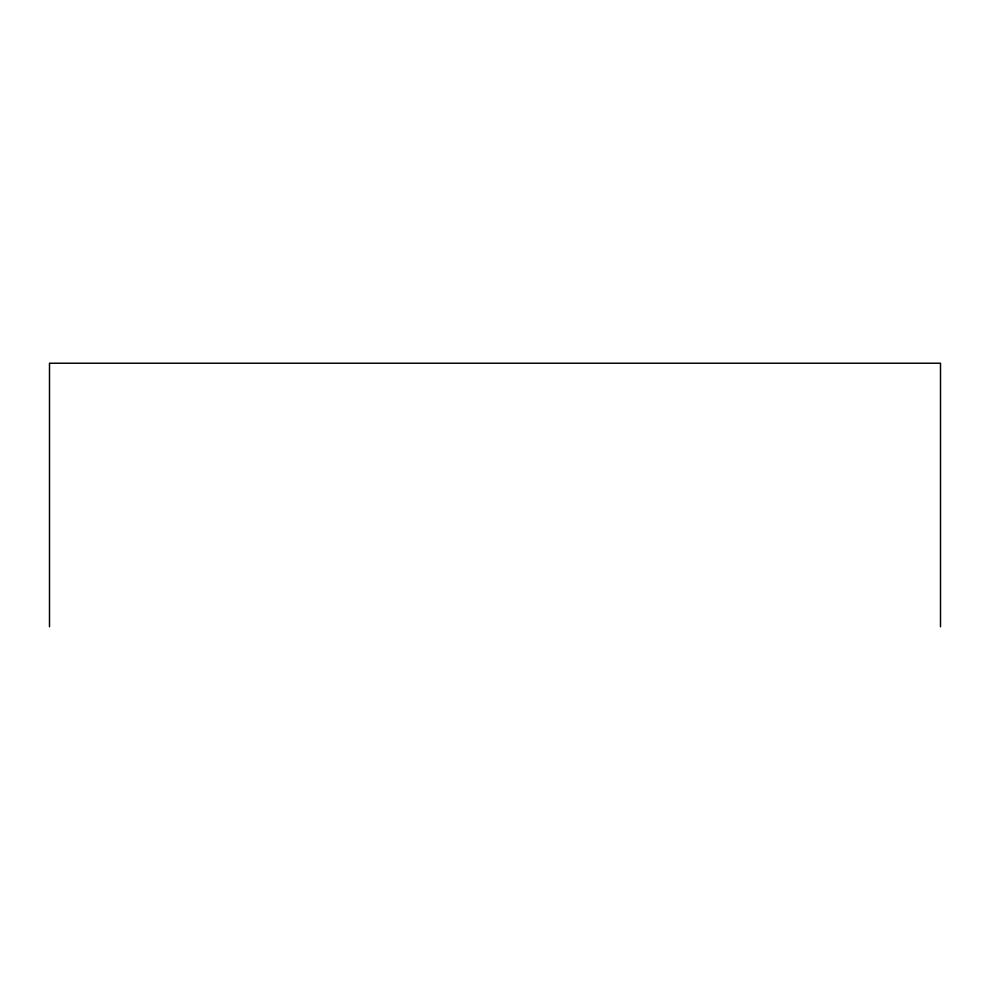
<?xml version="1.0" encoding="UTF-8"?>
<svg xmlns="http://www.w3.org/2000/svg" width="990" height="990" viewBox="0 0 990 990"><rect width="100%" height="100%" fill="white"/><g stroke="black" fill="none" stroke-linecap="round" stroke-linejoin="round"><path stroke-width="1.49" d="M940.5 626.769L940.5 363.231L49.5 363.231L49.5 626.769"/></g></svg>
